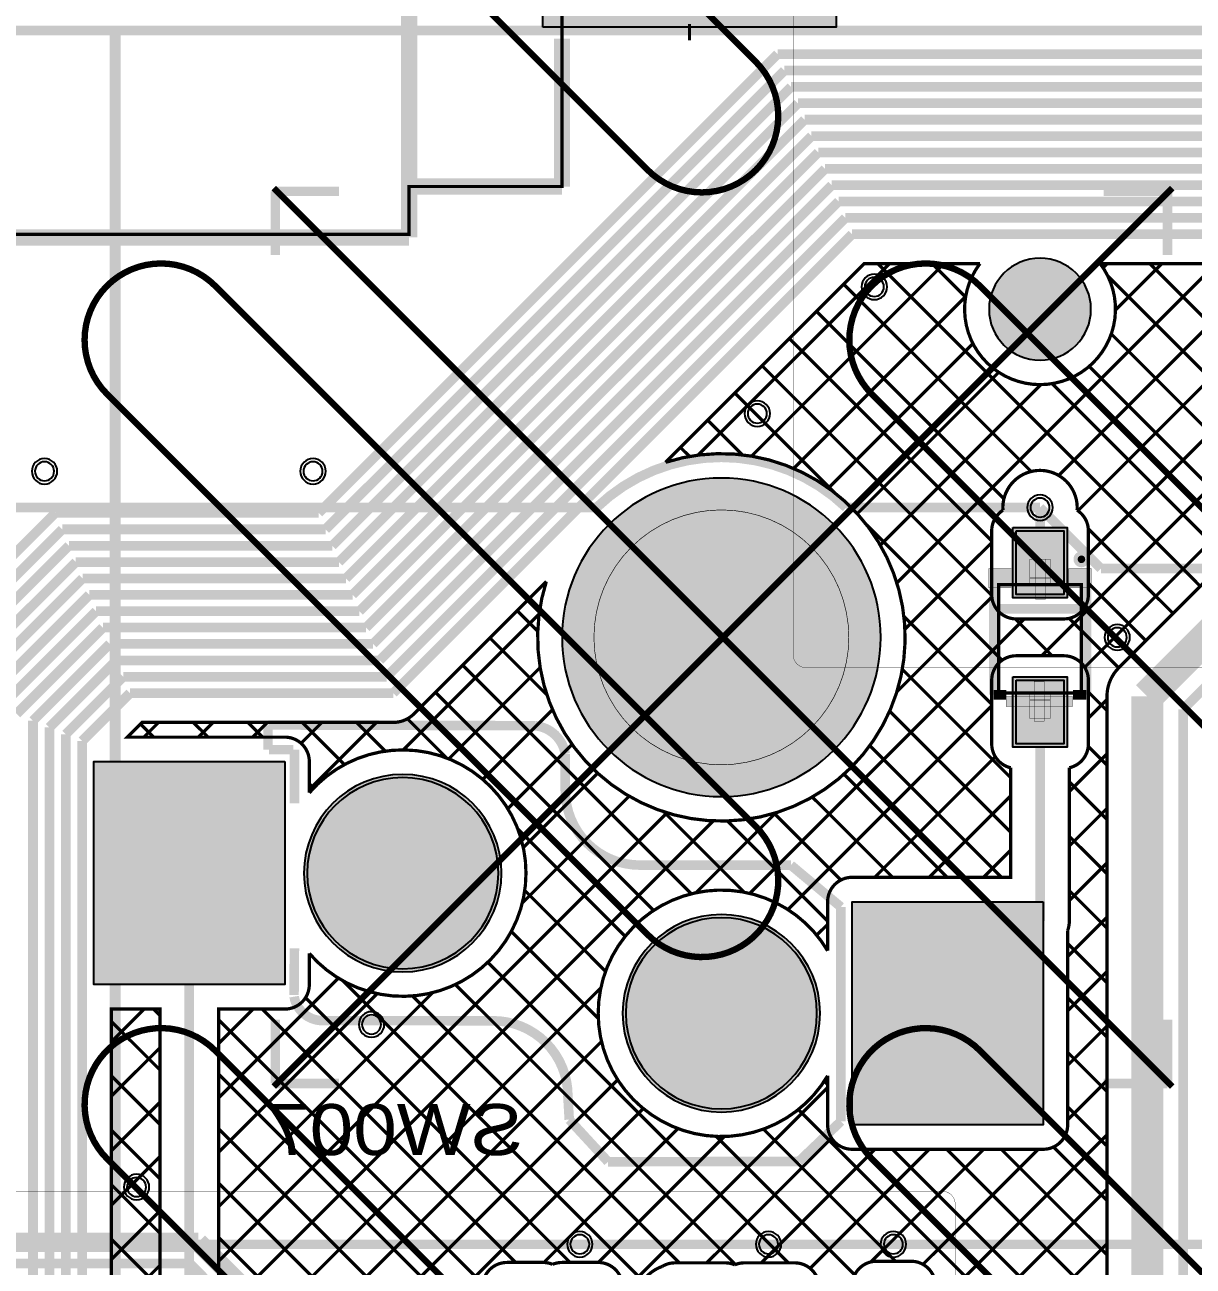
# Model space of a CAD drawing. Header units: millimetres. Extents: x -3 to 238, y -92 to 6.
# Drawn here: x 131.92 to 150.25, y -29.39 to -9.91 of the extents above; entities that cross this region are included whole.
import ezdxf
from ezdxf.enums import TextEntityAlignment as Align

# ---------------------------------------------------------------- set-up
doc = ezdxf.new("R2010")
doc.units = ezdxf.units.MM
doc.header["$MEASUREMENT"] = 0
for name, color, linetype, true_color in [('Bottom-Layer', 7, 'Continuous', 0x0000ff), ('Bottom-Paste-Mask-Layer', 7, 'Continuous', 0x800000), ('Bottom-Silkscreen-Layer', 7, 'Continuous', 0x66cc33), ('Bottom-Solder-Mask-Layer', 7, 'Continuous', 0xaa00ff), ('Component-Marking-Layer', 7, 'Continuous', 0x66ffcc), ('Component-Shape-Layer', 7, 'Continuous', 0x00cccc), ('Document-Layer', 7, 'Continuous', 0xffffff), ('F.Adhes', 7, 'Continuous', 0x9069e9), ('Hole-Layer', 7, 'Continuous', 0x222222), ('Multi-Layer', 7, 'Continuous', 0xc0c0c0), ('Pin-Floating-Layer', 7, 'Continuous', 0xff99ff), ('Pin-Soldering-Layer', 7, 'Continuous', 0xcc9999), ('Top-Layer', 7, 'Continuous', 0xff0000), ('Top-Paste-Mask-Layer', 7, 'Continuous', 0x808080), ('Top-Solder-Mask-Layer', 7, 'Continuous', 0x800080)]:
    doc.layers.add(name, color=color, linetype=linetype, true_color=true_color)
doc.styles.get("Standard").update_dxf_attribs({"font": 'arial.ttf'})

msp = doc.modelspace()

# ---------------------------------------------------------------- hatches: boundary and pattern name
at = {"layer": 'Bottom-Layer'}
for points in [[(147.05, -14.375, 1), (148.65, -14.375, 1)], [(140.35, -19.525, 1), (145.35, -19.525, 1)], [(147.475, -17.852), (148.225, -17.852), (148.225, -18.852), (147.475, -18.852)], [(147.475, -20.198), (148.225, -20.198), (148.225, -21.198), (147.475, -21.198)], [(136, -21.475), (136, -24.975), (133, -24.975), (133, -21.475)], [(136.3, -23.225, 1), (139.4, -23.225, 1)], [(147.9, -23.675), (147.9, -27.175), (144.9, -27.175), (144.9, -23.675)], [(141.3, -25.425, 1), (144.4, -25.425, 1)]]:
    msp.add_hatch(color=256, dxfattribs=at).paths.add_polyline_path(points)
at = {"layer": 'Bottom-Paste-Mask-Layer'}
for points in [[(147.05, -14.375, 1), (148.65, -14.375, 1)], [(140.35, -19.525, 1), (145.35, -19.525, 1)], [(147.475, -17.852), (148.225, -17.852), (148.225, -18.852), (147.475, -18.852)], [(147.475, -20.198), (148.225, -20.198), (148.225, -21.198), (147.475, -21.198)], [(136, -21.475), (136, -24.975), (133, -24.975), (133, -21.475)], [(136.3, -23.225, 1), (139.4, -23.225, 1)], [(147.9, -23.675), (147.9, -27.175), (144.9, -27.175), (144.9, -23.675)], [(141.3, -25.425, 1), (144.4, -25.425, 1)]]:
    msp.add_hatch(color=256, dxfattribs=at).paths.add_polyline_path(points)
at = {"layer": 'Bottom-Silkscreen-Layer'}
for points in [[(147.048, -18.75), (147.4, -18.75), (147.4, -18.445), (147.048, -18.445)], [(147.048, -18.75), (147.4, -18.75), (147.4, -18.445), (147.048, -18.445)], [(148.653, -18.75), (148.3, -18.75), (148.3, -18.445), (148.653, -18.445)], [(148.653, -18.75), (148.3, -18.75), (148.3, -18.445), (148.653, -18.445)]]:
    msp.add_hatch(color=256, dxfattribs=at).paths.add_polyline_path(points)
at = {"layer": 'Bottom-Solder-Mask-Layer'}
for points in [[(140.049, -9.951), (140.049, -7.049), (144.651, -7.049), (144.651, -9.951)], [(147.05, -14.375, 1), (148.65, -14.375, 1)], [(140.35, -19.525, 1), (145.35, -19.525, 1)], [(147.424, -17.801), (148.276, -17.801), (148.276, -18.903), (147.424, -18.903)], [(147.424, -20.147), (148.276, -20.147), (148.276, -21.249), (147.424, -21.249)], [(136, -21.475), (136, -24.975), (133, -24.975), (133, -21.475)], [(136.3, -23.225, 1), (139.4, -23.225, 1)], [(147.9, -23.675), (147.9, -27.175), (144.9, -27.175), (144.9, -23.675)], [(141.3, -25.425, 1), (144.4, -25.425, 1)]]:
    msp.add_hatch(color=256, dxfattribs=at).paths.add_polyline_path(points)
at = {"layer": 'Component-Marking-Layer'}
msp.add_hatch(color=256, dxfattribs=at).paths.add_polyline_path([(148.44, -18.3, 1), (148.56, -18.3, 1)])
msp.add_hatch(color=256, dxfattribs=at).paths.add_polyline_path([(148.44, -18.3, 1), (148.56, -18.3, 1)])
at = {"layer": 'Document-Layer'}
for points in [[(147.78, -18.3), (147.936, -18.3), (147.936, -18.924), (147.78, -18.924)], [(147.78, -18.3), (147.936, -18.3), (147.936, -18.924), (147.78, -18.924)], [(147.76, -20.84), (147.916, -20.84), (147.916, -20.216), (147.76, -20.216)], [(147.76, -20.84), (147.916, -20.84), (147.916, -20.216), (147.76, -20.216)], [(147.32, -20.608), (148.36, -20.608), (148.36, -20.452), (147.32, -20.452)], [(147.32, -20.608), (148.36, -20.608), (148.36, -20.452), (147.32, -20.452)]]:
    msp.add_hatch(color=256, dxfattribs=at).paths.add_polyline_path(points)
at = {"layer": 'Hole-Layer'}
for points in [[(147.05, -14.375, 1), (148.65, -14.375, 1)], [(140.35, -19.525, 1), (145.35, -19.525, 1)], [(136.35, -23.225, 1), (139.35, -23.225, 1)], [(141.35, -25.425, 1), (144.35, -25.425, 1)]]:
    msp.add_hatch(color=256, dxfattribs=at).paths.add_polyline_path(points)
at = {"layer": 'Multi-Layer'}
for points in [[(147.05, -14.375, 1), (148.65, -14.375, 1)], [(147.05, -14.375, 1), (148.65, -14.375, 1)], [(147.05, -14.375, 1), (148.65, -14.375, 1)], [(140.35, -19.525, 1), (145.35, -19.525, 1)], [(140.35, -19.525, 1), (145.35, -19.525, 1)], [(140.35, -19.525, 1), (145.35, -19.525, 1)], [(136.3, -23.225, 1), (139.4, -23.225, 1)], [(136.3, -23.225, 1), (139.4, -23.225, 1)], [(136.3, -23.225, 1), (139.4, -23.225, 1)], [(141.3, -25.425, 1), (144.4, -25.425, 1)], [(141.3, -25.425, 1), (144.4, -25.425, 1)], [(141.3, -25.425, 1), (144.4, -25.425, 1)]]:
    msp.add_hatch(color=256, dxfattribs=at).paths.add_polyline_path(points)
at = {"layer": 'Pin-Floating-Layer'}
for points in [[(147.69, -18.71), (148.01, -18.71), (148.01, -18.59), (147.69, -18.59)], [(147.69, -18.71), (148.01, -18.71), (148.01, -18.59), (147.69, -18.59)], [(147.69, -20.51), (148.01, -20.51), (148.01, -20.39), (147.69, -20.39)], [(147.69, -20.51), (148.01, -20.51), (148.01, -20.39), (147.69, -20.39)]]:
    msp.add_hatch(color=256, dxfattribs=at).paths.add_polyline_path(points)
at = {"layer": 'Pin-Soldering-Layer'}
for points in [[(147.69, -18.6), (148.01, -18.6), (148.01, -18.3), (147.69, -18.3)], [(147.69, -18.6), (148.01, -18.6), (148.01, -18.3), (147.69, -18.3)], [(147.69, -20.8), (148.01, -20.8), (148.01, -20.5), (147.69, -20.5)], [(147.69, -20.8), (148.01, -20.8), (148.01, -20.5), (147.69, -20.5)]]:
    msp.add_hatch(color=256, dxfattribs=at).paths.add_polyline_path(points)
at = {"layer": 'Top-Layer'}
for points in [[(147.05, -14.375, 1), (148.65, -14.375, 1)], [(140.35, -19.525, 1), (145.35, -19.525, 1)], [(136.3, -23.225, 1), (139.4, -23.225, 1)], [(141.3, -25.425, 1), (144.4, -25.425, 1)]]:
    msp.add_hatch(color=256, dxfattribs=at).paths.add_polyline_path(points)
at = {"layer": 'Top-Paste-Mask-Layer'}
for points in [[(147.05, -14.375, 1), (148.65, -14.375, 1)], [(140.35, -19.525, 1), (145.35, -19.525, 1)], [(136.3, -23.225, 1), (139.4, -23.225, 1)], [(141.3, -25.425, 1), (144.4, -25.425, 1)]]:
    msp.add_hatch(color=256, dxfattribs=at).paths.add_polyline_path(points)
at = {"layer": 'Top-Solder-Mask-Layer'}
for points in [[(147.05, -14.375, 1), (148.65, -14.375, 1)], [(140.35, -19.525, 1), (145.35, -19.525, 1)], [(136.3, -23.225, 1), (139.4, -23.225, 1)], [(141.3, -25.425, 1), (144.4, -25.425, 1)]]:
    msp.add_hatch(color=256, dxfattribs=at).paths.add_polyline_path(points)

# ---------------------------------------------------------------- linework, layer by layer
at = {"layer": 'Bottom-Layer'}
for points, const_width in [([(143.977, -19.8), (143.977, -0.2, -0.414), (144.177, 0), (199.726, 0), (199.726, 0, -0.414), (199.926, -0.2), (199.926, -19.8, -0.414), (199.726, -20), (199.726, -20), (144.177, -20, -0.414)], 0.00508), ([(148.432, -17.53, 0.435), (147.85, -16.905, 0.435), (147.268, -17.53, 0.255), (147.092, -17.852), (147.092, -18.852, 0.414), (147.475, -19.236), (148.225, -19.236, 0.414), (148.609, -18.852), (148.609, -17.852, 0.255)], 0.0508), ([(147.391, -23.291), (144.9, -23.291, 0.414), (144.517, -23.675), (144.517, -24.444, 0.764), (140.917, -25.425, 0.764), (144.517, -26.406), (144.517, -27.175, 0.414), (144.9, -27.559), (147.9, -27.559, 0.414), (148.284, -27.175), (148.284, -24.127, 0.085), (148.31, -23.975), (148.31, -21.572, 0.351), (148.609, -21.198), (148.609, -20.198, 0.414), (148.225, -19.814), (147.475, -19.814, 0.414), (147.092, -20.198), (147.092, -21.198, 0.351), (147.391, -21.572)], 0.0508), ([(81.492, -36.288), (81.492, -28.418, -0.414), (81.692, -28.218), (146.319, -28.218, -0.414), (146.519, -28.418), (146.519, -36.288, -0.414), (146.319, -36.488), (81.692, -36.488, -0.414)], 0.00508)]:
    msp.add_lwpolyline(points, format="xyb", close=True, dxfattribs=dict(at, const_width=const_width))
for points, const_width in [([(142.35, -9.897), (142.35, -10.157)], 0.0508), ([(143.731, -10.373), (136.531, -17.573)], 0.152), ([(151.124, -10.373), (143.731, -10.373)], 0.152), ([(143.838, -10.63), (136.638, -17.83)], 0.152), ([(151.265, -10.63), (143.838, -10.63)], 0.152), ([(143.944, -10.887), (136.744, -18.087)], 0.152), ([(151.372, -10.887), (143.944, -10.887)], 0.152), ([(144.051, -11.144), (136.85, -18.344)], 0.152), ([(151.478, -11.144), (144.051, -11.144)], 0.152), ([(136.957, -18.601), (144.157, -11.401)], 0.152), ([(144.157, -11.401), (151.585, -11.401)], 0.152), ([(137.063, -18.858), (144.264, -11.658)], 0.152), ([(144.264, -11.658), (151.691, -11.658)], 0.152), ([(137.17, -19.115), (144.37, -11.915)], 0.152), ([(144.37, -11.915), (151.798, -11.915)], 0.152), ([(144.477, -12.172), (137.276, -19.372)], 0.152), ([(151.904, -12.172), (144.477, -12.172)], 0.152), ([(137.383, -19.629), (144.583, -12.429)], 0.152), ([(144.583, -12.429), (152.01, -12.429)], 0.152), ([(137.489, -19.886), (144.689, -12.686)], 0.152), ([(144.689, -12.686), (153.468, -12.686)], 0.152), ([(144.796, -12.943), (137.596, -20.143)], 0.152), ([(153.575, -12.943), (144.796, -12.943)], 0.152), ([(137.702, -20.4), (144.902, -13.2)], 0.152), ([(144.902, -13.2), (155.176, -13.2)], 0.152), ([(142.485, -16.665), (145.491, -13.659)], 0.0508), ([(143.324, -16.681), (146.345, -13.659)], 0.0508), ([(145.302, -13.659), (150.366, -18.724)], 0.0508), ([(145.604, -18.671), (150.616, -13.659)], 0.0508), ([(146.156, -13.659), (146.682, -14.185)], 0.0508), ([(148.144, -16.985), (151.47, -13.659)], 0.0508), ([(148.445, -17.538), (152.324, -13.659)], 0.0508), ([(148.609, -18.229), (153.178, -13.659)], 0.0508), ([(148.84, -13.726), (148.907, -13.659)], 0.0508), ([(149.034, -14.387), (149.762, -13.659)], 0.0508), ([(149.573, -13.659), (153.158, -17.244)], 0.0508), ([(148.913, -13.854), (152.786, -17.727)], 0.0508), ([(144.77, -13.982), (147.711, -16.922)], 0.0508), ([(143.985, -16.874), (146.684, -14.175)], 0.0508), ([(147.878, -19.814), (153.612, -14.08)], 0.0508), ([(144.343, -14.409), (147.284, -17.35)], 0.0508), ([(148.968, -14.763), (151.932, -17.727)], 0.0508), ([(143.916, -14.836), (147.092, -18.012)], 0.0508), ([(144.531, -17.182), (146.797, -14.915)], 0.0508), ([(148.551, -19.995), (153.56, -14.986)], 0.0508), ([(143.489, -15.263), (147.092, -18.866)], 0.0508), ([(144.983, -17.584), (147.202, -15.365)], 0.0508), ([(148.623, -15.272), (151.222, -17.871)], 0.0508), ([(145.344, -18.077), (147.862, -15.559)], 0.0508), ([(148.04, -15.543), (150.793, -18.296)], 0.0508), ([(143.062, -15.69), (144.62, -17.248)], 0.0508), ([(142.635, -16.117), (143.177, -16.66)], 0.0508), ([(142.208, -16.545), (142.349, -16.685)], 0.0508), ([(132.4, -17.573), (129.992, -19.981)], 0.152), ([(136.531, -17.573), (132.4, -17.573)], 0.152), ([(147.85, -18.352), (147.85, -17.489)], 0.152), ([(132.506, -17.83), (130.249, -20.087)], 0.152), ([(136.638, -17.83), (132.506, -17.83)], 0.152), ([(145.127, -17.755), (147.255, -19.884)], 0.0508), ([(148.607, -17.819), (149.939, -19.151)], 0.0508), ([(132.613, -18.087), (130.506, -20.194)], 0.152), ([(136.744, -18.087), (132.613, -18.087)], 0.152), ([(145.731, -19.398), (147.092, -18.038)], 0.0508), ([(149.534, -20.451), (151.625, -18.36)], 0.5), ([(132.719, -18.344), (130.763, -20.3)], 0.152), ([(136.85, -18.344), (132.719, -18.344)], 0.152), ([(131.02, -20.407), (132.826, -18.601)], 0.152), ([(132.826, -18.601), (136.957, -18.601)], 0.152), ([(140.072, -18.68), (140.088, -18.696)], 0.0508), ([(148.609, -18.675), (149.512, -19.578)], 0.0508), ([(131.277, -20.513), (132.932, -18.858)], 0.152), ([(132.932, -18.858), (137.063, -18.858)], 0.152), ([(145.604, -20.379), (147.094, -18.89)], 0.0508), ([(150.095, -20.655), (151.843, -18.907)], 0.152), ([(131.534, -20.62), (133.039, -19.115)], 0.152), ([(133.039, -19.115), (137.17, -19.115)], 0.152), ([(139.645, -19.107), (139.968, -19.43)], 0.0508), ([(137.859, -21.292), (139.99, -19.16)], 0.0508), ([(143.295, -23.543), (147.602, -19.236)], 0.0508), ([(145.715, -19.198), (147.092, -20.574)], 0.0508), ([(147.461, -19.236), (148.04, -19.814)], 0.0508), ([(148.307, -19.227), (149.085, -20.005)], 0.0508), ([(133.145, -19.372), (131.791, -20.726)], 0.152), ([(137.276, -19.372), (133.145, -19.372)], 0.152), ([(132.048, -20.833), (133.252, -19.629)], 0.152), ([(133.252, -19.629), (137.383, -19.629)], 0.152), ([(139.218, -19.534), (140.112, -20.428)], 0.0508), ([(132.305, -20.939), (133.358, -19.886)], 0.152), ([(133.358, -19.886), (137.489, -19.886)], 0.152), ([(138.573, -21.432), (140.006, -19.998)], 0.0508), ([(138.791, -19.961), (142.379, -23.55)], 0.0508), ([(145.69, -20.027), (147.391, -21.728)], 0.0508), ([(133.465, -20.143), (132.562, -21.046)], 0.152), ([(137.596, -20.143), (133.465, -20.143)], 0.152), ([(149.534, -30.345), (149.534, -20.451)], 0.5), ([(132.819, -21.152), (133.571, -20.4)], 0.152), ([(133.571, -20.4), (137.702, -20.4)], 0.152), ([(138.364, -20.388), (141.786, -23.811)], 0.0508), ([(148.609, -20.383), (148.901, -20.675)], 0.0508), ([(139.105, -21.754), (140.199, -20.659)], 0.0508), ([(143.894, -23.798), (147.092, -20.6)], 0.0508), ([(147.85, -20.698), (147.85, -23.975)], 0.152), ([(148.609, -20.791), (148.901, -20.5)], 0.0508), ([(150.095, -33.809), (150.095, -20.655)], 0.152), ([(132.048, -48.49), (132.048, -20.833)], 0.152), ([(133.788, -21.091), (134.019, -20.86)], 0.0508), ([(134.564, -20.86), (134.796, -21.091)], 0.0508), ([(134.642, -21.091), (134.873, -20.86)], 0.0508), ([(135.419, -20.86), (135.65, -21.091)], 0.0508), ([(135.496, -21.091), (135.728, -20.86)], 0.0508), ([(136.254, -21.188), (136.582, -20.86)], 0.0508), ([(136.273, -20.86), (136.935, -21.522)], 0.0508), ([(136.384, -21.912), (137.436, -20.86)], 0.0508), ([(137.127, -20.86), (137.578, -21.311)], 0.0508), ([(137.924, -20.803), (138.54, -21.419)], 0.0508), ([(145.491, -20.682), (147.391, -22.582)], 0.0508), ([(132.305, -48.047), (132.305, -20.939)], 0.152), ([(132.562, -21.046), (132.562, -47.604)], 0.152), ([(133.736, -20.885), (133.942, -21.091)], 0.0508), ([(132.819, -47.161), (132.819, -21.152)], 0.152), ([(139.499, -22.214), (140.507, -21.206)], 0.0508), ([(145.18, -21.225), (147.246, -23.291)], 0.0508), ([(148.607, -21.235), (148.901, -21.529)], 0.0508), ([(145.255, -23.291), (147.148, -21.398)], 0.0508), ([(148.31, -21.945), (148.901, -21.354)], 0.0508), ([(136.384, -21.825), (136.45, -21.891)], 0.0508), ([(139.742, -22.825), (140.909, -21.658)], 0.0508), ([(144.774, -21.673), (146.392, -23.291)], 0.0508), ([(148.31, -21.792), (148.901, -22.383)], 0.0508), ([(139.726, -23.695), (141.402, -22.019)], 0.0508), ([(144.277, -22.031), (145.538, -23.291)], 0.0508), ([(146.109, -23.291), (147.391, -22.01)], 0.0508), ([(148.31, -22.799), (148.901, -22.208)], 0.0508), ([(134.96, -29.315), (141.996, -22.279)], 0.0508), ([(135.246, -29.884), (142.724, -22.406)], 0.0508), ([(141.947, -22.264), (143.209, -23.525)], 0.0508), ([(142.45, -23.533), (143.704, -22.279)], 0.0508), ([(142.945, -22.407), (144.517, -23.979)], 0.0508), ([(143.679, -22.287), (144.726, -23.334)], 0.0508), ([(139.657, -22.535), (141.34, -24.218)], 0.0508), ([(148.31, -22.647), (148.901, -23.238)], 0.0508), ([(146.963, -23.291), (147.391, -22.864)], 0.0508), ([(134.5, -42.275), (134.5, -23.225)], 0.152), ([(148.31, -23.653), (148.901, -23.062)], 0.0508), ([(139.765, -23.497), (141.033, -24.766)], 0.0508), ([(148.31, -23.501), (148.901, -24.092)], 0.0508), ([(147.85, -23.975), (146.4, -25.425)], 0.152), ([(148.284, -24.533), (148.901, -23.916)], 0.0508), ([(139.553, -24.14), (140.918, -25.505)], 0.0508), ([(144.346, -24.2), (144.517, -24.029)], 0.0508), ([(148.284, -24.329), (148.901, -24.946)], 0.0508), ([(139.184, -24.625), (143.9, -29.341)], 0.0508), ([(134.96, -26.753), (136.839, -24.873)], 0.0508), ([(136.912, -24.915), (141.614, -29.618)], 0.0508), ([(148.284, -25.387), (148.901, -24.771)], 0.0508), ([(134.96, -28.461), (138.32, -25.101)], 0.0508), ([(134.96, -27.607), (137.45, -25.117)], 0.0508), ([(136.118, -29.866), (140.959, -25.025)], 0.0508), ([(138.003, -25.153), (142.192, -29.341)], 0.0508), ([(138.677, -24.973), (143.072, -29.367)], 0.0508), ([(136.324, -25.181), (140.477, -29.335)], 0.0508), ([(148.284, -25.183), (148.901, -25.8)], 0.0508), ([(133.279, -25.871), (133.791, -25.359)], 0.0508), ([(133.938, -25.359), (134.041, -25.461)], 0.0508), ([(134.96, -25.899), (135.5, -25.359)], 0.0508), ([(134.96, -25.526), (139.105, -29.671)], 0.0508), ([(135.646, -25.359), (139.623, -29.335)], 0.0508), ([(133.279, -25.554), (134.041, -26.315)], 0.0508), ([(148.284, -26.242), (148.901, -25.625)], 0.0508), ([(137.006, -29.832), (140.968, -25.869)], 0.0508), ([(133.279, -26.725), (134.041, -25.964)], 0.0508), ([(148.284, -26.037), (148.901, -26.654)], 0.0508), ([(133.279, -26.408), (134.041, -27.17)], 0.0508), ([(134.96, -26.38), (138.396, -29.817)], 0.0508), ([(137.862, -29.83), (141.223, -26.469)], 0.0508), ([(144.465, -26.489), (144.517, -26.541)], 0.0508), ([(148.284, -27.096), (148.901, -26.479)], 0.0508), ([(141.3, -29.808), (144.517, -26.592)], 0.0508), ([(133.279, -27.58), (134.041, -26.818)], 0.0508), ([(148.284, -26.892), (148.901, -27.508)], 0.0508), ([(138.729, -29.817), (141.625, -26.921)], 0.0508), ([(144.057, -26.936), (147.672, -30.551)], 0.0508), ([(133.279, -27.262), (134.041, -28.024)], 0.0508), ([(134.96, -27.235), (137.557, -29.832)], 0.0508), ([(140.065, -29.335), (142.167, -27.234)], 0.0508), ([(143.51, -27.243), (145.583, -29.316)], 0.0508), ([(140.92, -29.335), (142.896, -27.358)], 0.0508), ([(142.621, -29.341), (144.579, -27.384)], 0.0508), ([(142.77, -27.357), (144.942, -29.529)], 0.0508), ([(146.209, -30.024), (148.901, -27.333)], 0.0508), ([(133.279, -28.434), (134.041, -27.672)], 0.0508), ([(143.476, -29.341), (145.258, -27.559)], 0.0508), ([(144.243, -29.428), (146.113, -27.559)], 0.0508), ([(145.2, -29.325), (146.967, -27.559)], 0.0508), ([(145.534, -27.559), (148.48, -30.504)], 0.0508), ([(146.014, -29.365), (147.821, -27.559)], 0.0508), ([(146.388, -27.559), (148.901, -30.071)], 0.0508), ([(147.242, -27.559), (148.901, -29.217)], 0.0508), ([(148.061, -27.523), (148.901, -28.363)], 0.0508), ([(133.279, -28.116), (134.041, -28.878)], 0.0508), ([(134.96, -28.089), (136.724, -29.853)], 0.0508), ([(146.537, -30.551), (148.901, -28.187)], 0.0508), ([(133.279, -29.288), (134.041, -28.526)], 0.0508), ([(133.279, -28.97), (134.041, -29.732)], 0.0508), ([(134.96, -28.943), (135.905, -29.888)], 0.0508), ([(147.391, -30.551), (148.901, -29.041)], 0.0508), ([(133.279, -30.142), (134.041, -29.38)], 0.0508)]:
    msp.add_lwpolyline(points, dxfattribs=dict(at, const_width=const_width))
at = {"layer": 'Bottom-Layer', "const_width": 0.0508}
for points in [[(134.96, -29.88), (134.96, -25.359), (136, -25.359, 0.414), (136.384, -24.975), (136.384, -24.485, 0.696), (139.784, -23.225, 0.696), (136.384, -21.965), (136.384, -21.475, 0.414), (136, -21.091), (133.53, -21.091), (133.761, -20.86), (137.702, -20.86, 0.199), (138.027, -20.725), (140.103, -18.649, 0.786), (144.889, -21.564, 0.786), (141.975, -16.778), (145.093, -13.659), (146.908, -13.659, 0.62), (147.85, -15.559, 0.62), (148.793, -13.659), (153.593, -13.659)], [(151.177, -17.912), (149.086, -20.003, 0.199), (148.901, -20.451), (148.901, -30.083)], [(141.3, -29.718, 0.414), (140.917, -29.335), (140.351, -29.335, 0.101), (140.201, -29.365, 0.101), (140.051, -29.335), (139.485, -29.335, 0.414), (139.102, -29.718)], [(144.384, -29.725, 0.414), (144, -29.341), (143.21, -29.341, 0.101), (143.06, -29.372, 0.101), (142.91, -29.341), (142.12, -29.341, 0.14), (141.918, -29.399, 0.11), (141.685, -29.547)], [(146.209, -29.699, 0.414), (145.826, -29.316), (145.286, -29.316, 0.414), (144.902, -29.699)]]:
    msp.add_lwpolyline(points, format="xyb", dxfattribs=at)
at = {"layer": 'Bottom-Layer'}
msp.add_lwpolyline([(147.05, -14.375, 1), (148.65, -14.375), (148.65, -14.375, 1), (147.05, -14.375)], format="xyb", dxfattribs=at)
for points in [[(140.35, -19.525, 1), (145.35, -19.525, 1)], [(136.3, -23.225, 1), (139.4, -23.225, 1)], [(141.3, -25.425, 1), (144.4, -25.425, 1)]]:
    msp.add_lwpolyline(points, format="xyb", close=True, dxfattribs=at)
for points in [[(147.475, -17.852), (148.225, -17.852), (148.225, -18.852), (147.475, -18.852)], [(147.475, -20.198), (148.225, -20.198), (148.225, -21.198), (147.475, -21.198)], [(136, -21.475), (136, -24.975), (133, -24.975), (133, -21.475)], [(147.9, -23.675), (147.9, -27.175), (144.9, -27.175), (144.9, -23.675)]]:
    msp.add_lwpolyline(points, close=True, dxfattribs=at)
at = {"layer": 'Bottom-Layer', "const_width": 0.0508}
msp.add_lwpolyline([(133.279, -25.359), (134.041, -25.359), (134.041, -40.142), (133.279, -40.142)], close=True, dxfattribs=at)
at = {"layer": 'Bottom-Paste-Mask-Layer'}
msp.add_lwpolyline([(147.05, -14.375, 1), (148.65, -14.375), (148.65, -14.375, 1), (147.05, -14.375)], format="xyb", dxfattribs=at)
for points in [[(140.35, -19.525, 1), (145.35, -19.525, 1)], [(136.3, -23.225, 1), (139.4, -23.225, 1)], [(141.3, -25.425, 1), (144.4, -25.425, 1)]]:
    msp.add_lwpolyline(points, format="xyb", close=True, dxfattribs=at)
for points in [[(147.475, -17.852), (148.225, -17.852), (148.225, -18.852), (147.475, -18.852)], [(147.475, -20.198), (148.225, -20.198), (148.225, -21.198), (147.475, -21.198)], [(136, -21.475), (136, -24.975), (133, -24.975), (133, -21.475)], [(147.9, -23.675), (147.9, -27.175), (144.9, -27.175), (144.9, -23.675)]]:
    msp.add_lwpolyline(points, close=True, dxfattribs=at)
at = {"layer": 'Bottom-Silkscreen-Layer'}
for points, const_width in [([(137.95, -4.55), (137.95, -12.45)], 0.254), ([(137.95, -4.55), (137.95, -12.45)], 0.254), ([(140.35, -12.45), (140.35, -10.131)], 0.254), ([(140.35, -12.45), (140.35, -10.131)], 0.254), ([(137.95, -13.25), (137.95, -12.45)], 0.254), ([(137.95, -12.45), (140.35, -12.45)], 0.254), ([(137.95, -13.25), (137.95, -12.45)], 0.254), ([(137.95, -12.45), (140.35, -12.45)], 0.254), ([(131.55, -13.25), (137.95, -13.25)], 0.254), ([(131.55, -13.25), (137.95, -13.25)], 0.254), ([(147.124, -18.674), (147.124, -20.426)], 0.152), ([(147.124, -18.674), (147.124, -20.426)], 0.152), ([(148.577, -18.674), (148.577, -20.426)], 0.152), ([(148.577, -18.674), (148.577, -20.426)], 0.152), ([(147.124, -19.078), (148.577, -19.078)], 0.152), ([(147.124, -19.078), (148.577, -19.078)], 0.152), ([(147.124, -20.426), (147.32, -20.426)], 0.152), ([(147.124, -20.426), (147.32, -20.426)], 0.152), ([(148.577, -20.426), (148.37, -20.426)], 0.152), ([(148.577, -20.426), (148.37, -20.426)], 0.152), ([(135.735, -21.287), (135.735, -20.904)], 0.15), ([(135.735, -21.287), (135.735, -20.904)], 0.15), ([(139.929, -20.912), (135.742, -20.9)], 0.15), ([(139.929, -20.912), (135.742, -20.9)], 0.15), ([(136.134, -21.287), (135.752, -21.287)], 0.15), ([(136.134, -21.287), (135.752, -21.287)], 0.15), ([(136.15, -21.287), (136.15, -22.131)], 0.15), ([(136.15, -21.287), (136.15, -22.131)], 0.15), ([(140.4, -21.354), (140.4, -21.925)], 0.15), ([(140.4, -21.354), (140.4, -21.925)], 0.15), ([(143.941, -23.1), (141.575, -23.1)], 0.15), ([(143.941, -23.1), (141.575, -23.1)], 0.15), ([(144.725, -23.756), (143.941, -23.1)], 0.15), ([(144.725, -23.756), (143.941, -23.1)], 0.15), ([(144.725, -23.756), (144.725, -27.121)], 0.15), ([(144.725, -23.756), (144.725, -27.121)], 0.15), ([(136.15, -24.405), (136.144, -25.138)], 0.15), ([(136.15, -24.405), (136.144, -25.138)], 0.15), ([(139.266, -25.542), (136.602, -25.54)], 0.15), ([(139.266, -25.542), (136.602, -25.54)], 0.15), ([(140.441, -26.717), (140.463, -27.094)], 0.15), ([(140.441, -26.717), (140.463, -27.094)], 0.15), ([(140.463, -27.094), (141.072, -27.755)], 0.15), ([(140.463, -27.094), (141.072, -27.755)], 0.15), ([(144.066, -27.75), (144.725, -27.121)], 0.15), ([(144.066, -27.75), (144.725, -27.121)], 0.15), ([(144.066, -27.75), (141.072, -27.755)], 0.15), ([(144.066, -27.75), (141.072, -27.755)], 0.15)]:
    msp.add_lwpolyline(points, dxfattribs=dict(at, const_width=const_width))
at = {"layer": 'Bottom-Silkscreen-Layer', "const_width": 0.00508}
for points in [[(147.048, -18.75), (147.4, -18.75), (147.4, -18.445), (147.048, -18.445)], [(147.048, -18.75), (147.4, -18.75), (147.4, -18.445), (147.048, -18.445)], [(148.653, -18.75), (148.3, -18.75), (148.3, -18.445), (148.653, -18.445)], [(148.653, -18.75), (148.3, -18.75), (148.3, -18.445), (148.653, -18.445)]]:
    msp.add_lwpolyline(points, close=True, dxfattribs=at)
at = {"layer": 'Bottom-Silkscreen-Layer', "const_width": 0.15}
for points in [[(139.929, -20.912, -0.338), (140.4, -21.354)], [(139.929, -20.912, -0.338), (140.4, -21.354)], [(141.575, -23.1, -0.414), (140.4, -21.925)], [(141.575, -23.1, -0.414), (140.4, -21.925)], [(136.602, -25.54, -0.369), (136.145, -25.164)], [(136.602, -25.54, -0.369), (136.145, -25.164)], [(139.266, -25.542, -0.414), (140.441, -26.717)], [(139.266, -25.542, -0.414), (140.441, -26.717)]]:
    msp.add_lwpolyline(points, format="xyb", dxfattribs=at)
at = {"layer": 'Bottom-Solder-Mask-Layer'}
for points in [[(140.049, -9.951), (140.049, -7.049), (144.651, -7.049), (144.651, -9.951)], [(147.424, -17.801), (148.276, -17.801), (148.276, -18.903), (147.424, -18.903)], [(147.424, -20.147), (148.276, -20.147), (148.276, -21.249), (147.424, -21.249)], [(136, -21.475), (136, -24.975), (133, -24.975), (133, -21.475)], [(147.9, -23.675), (147.9, -27.175), (144.9, -27.175), (144.9, -23.675)]]:
    msp.add_lwpolyline(points, close=True, dxfattribs=at)
msp.add_lwpolyline([(147.05, -14.375, 1), (148.65, -14.375), (148.65, -14.375, 1), (147.05, -14.375)], format="xyb", dxfattribs=at)
for points in [[(140.35, -19.525, 1), (145.35, -19.525, 1)], [(136.3, -23.225, 1), (139.4, -23.225, 1)], [(141.3, -25.425, 1), (144.4, -25.425, 1)]]:
    msp.add_lwpolyline(points, format="xyb", close=True, dxfattribs=at)
at = {"layer": 'Component-Marking-Layer', "const_width": 0.129}
msp.add_lwpolyline([(148.44, -18.3, 1), (148.56, -18.3, 1)], format="xyb", close=True, dxfattribs=at)
msp.add_lwpolyline([(148.44, -18.3, 1), (148.56, -18.3, 1)], format="xyb", close=True, dxfattribs=at)
at = {"layer": 'Component-Shape-Layer', "const_width": 0.0508}
for points in [[(137.95, -12.45), (137.95, -13.2), (131.55, -13.2), (131.55, -3.8), (137.95, -3.8), (137.95, -4.55), (140.35, -4.55), (140.35, -12.45)], [(137.95, -12.45), (137.95, -13.2), (131.55, -13.2), (131.55, -3.8), (137.95, -3.8), (137.95, -4.55), (140.35, -4.55), (140.35, -12.45)], [(147.2, -20.4), (148.5, -20.4), (148.5, -18.7), (147.2, -18.7)], [(147.2, -20.4), (148.5, -20.4), (148.5, -18.7), (147.2, -18.7)]]:
    msp.add_lwpolyline(points, close=True, dxfattribs=at)
at = {"layer": 'Document-Layer', "const_width": 0.1}
for points in [[(136.249, -3.351, 1), (134.552, -5.049), (141.694, -12.191, 1), (143.391, -10.494)], [(143.391, -22.494), (134.906, -14.009, 1), (133.209, -15.706), (141.694, -24.191, 1)], [(155.391, -22.494), (146.906, -14.009, 1), (145.209, -15.706), (153.694, -24.191, 1)], [(143.391, -34.494), (134.906, -26.009, 1), (133.209, -27.706), (141.694, -36.191, 1)], [(155.391, -34.494), (146.906, -26.009, 1), (145.209, -27.706), (153.694, -36.191, 1)]]:
    msp.add_lwpolyline(points, format="xyb", close=True, dxfattribs=at)
at = {"layer": 'Document-Layer'}
for points, const_width in [([(114.3, -10), (133.35, -10)], 0.15), ([(114.3, -10), (133.35, -10)], 0.15), ([(133.325, -10), (152.375, -10)], 0.15), ([(133.325, -29.05), (133.325, -10)], 0.15), ([(133.325, -10), (152.375, -10)], 0.15), ([(133.325, -29.05), (133.325, -10)], 0.15), ([(133.35, -10), (133.35, -29.05)], 0.15), ([(133.35, -10), (133.35, -29.05)], 0.15), ([(135.825, -26.574), (149.924, -12.474)], 0.1), ([(135.825, -12.474), (149.924, -26.574)], 0.1), ([(135.85, -12.525), (136.85, -12.525)], 0.15), ([(135.85, -13.525), (135.85, -12.525)], 0.15), ([(135.85, -12.525), (136.85, -12.525)], 0.15), ([(135.85, -13.525), (135.85, -12.525)], 0.15), ([(149.85, -12.525), (148.85, -12.525)], 0.15), ([(149.85, -12.525), (148.85, -12.525)], 0.15), ([(149.85, -12.525), (149.85, -13.525)], 0.15), ([(149.85, -12.525), (149.85, -13.525)], 0.15), ([(135.85, -25.525), (135.85, -26.525)], 0.15), ([(135.85, -25.525), (135.85, -26.525)], 0.15), ([(149.85, -26.525), (149.85, -25.525)], 0.15), ([(149.85, -26.525), (149.85, -25.525)], 0.15), ([(135.85, -26.525), (136.85, -26.525)], 0.15), ([(135.85, -26.525), (136.85, -26.525)], 0.15), ([(148.85, -26.525), (149.85, -26.525)], 0.15), ([(148.85, -26.525), (149.85, -26.525)], 0.15), ([(133.35, -29.05), (114.3, -29.05)], 0.15), ([(114.3, -29.05), (133.35, -29.05)], 0.15), ([(133.35, -29.05), (114.3, -29.05)], 0.15), ([(114.3, -29.05), (133.35, -29.05)], 0.15), ([(152.375, -29.05), (133.325, -29.05)], 0.15), ([(133.325, -29.05), (152.375, -29.05)], 0.15), ([(133.325, -48.1), (133.325, -29.05)], 0.15), ([(152.375, -29.05), (133.325, -29.05)], 0.15), ([(133.325, -29.05), (152.375, -29.05)], 0.15), ([(133.325, -48.1), (133.325, -29.05)], 0.15), ([(133.35, -29.05), (133.35, -48.1)], 0.15), ([(133.35, -29.05), (133.35, -48.1)], 0.15)]:
    msp.add_lwpolyline(points, dxfattribs=dict(at, const_width=const_width))
at = {"layer": 'Document-Layer', "const_width": 0.01}
msp.add_lwpolyline([(140.85, -19.525, 1), (144.85, -19.525), (144.85, -19.525, 1), (140.85, -19.525)], format="xyb", dxfattribs=at)
msp.add_lwpolyline([(140.85, -19.525, 1), (144.85, -19.525), (144.85, -19.525, 1), (140.85, -19.525)], format="xyb", dxfattribs=at)
at = {"layer": 'Document-Layer', "const_width": 0.00508}
for points in [[(147.78, -18.3), (147.936, -18.3), (147.936, -18.924), (147.78, -18.924)], [(147.78, -18.3), (147.936, -18.3), (147.936, -18.924), (147.78, -18.924)], [(147.76, -20.84), (147.916, -20.84), (147.916, -20.216), (147.76, -20.216)], [(147.76, -20.84), (147.916, -20.84), (147.916, -20.216), (147.76, -20.216)], [(147.32, -20.608), (148.36, -20.608), (148.36, -20.452), (147.32, -20.452)], [(147.32, -20.608), (148.36, -20.608), (148.36, -20.452), (147.32, -20.452)]]:
    msp.add_lwpolyline(points, close=True, dxfattribs=at)
at = {"layer": 'F.Adhes', "const_width": 0.15}
for points in [[(135.85, -25.525), (135.85, -26.525)], [(135.85, -26.525), (135.85, -25.525)], [(135.85, -25.525), (135.85, -26.525)], [(135.85, -26.525), (135.85, -25.525)], [(149.85, -26.525), (149.85, -25.525)], [(149.85, -26.525), (149.85, -25.525)], [(149.85, -26.525), (149.85, -25.525)], [(149.85, -26.525), (149.85, -25.525)], [(135.85, -26.525), (136.85, -26.525)], [(136.85, -26.525), (135.85, -26.525)], [(135.85, -26.525), (136.85, -26.525)], [(136.85, -26.525), (135.85, -26.525)], [(148.85, -26.525), (149.85, -26.525)], [(148.85, -26.525), (149.85, -26.525)], [(148.85, -26.525), (149.85, -26.525)], [(148.85, -26.525), (149.85, -26.525)]]:
    msp.add_lwpolyline(points, dxfattribs=at)
at = {"layer": 'Hole-Layer'}
for points in [[(147.05, -14.375, 1), (148.65, -14.375), (148.65, -14.375, 1), (147.05, -14.375)], [(136.35, -23.225, 1), (139.35, -23.225), (139.35, -23.225, 1), (136.35, -23.225)], [(141.35, -25.425, 1), (144.35, -25.425), (144.35, -25.425, 1), (141.35, -25.425)]]:
    msp.add_lwpolyline(points, format="xyb", dxfattribs=at)
for points in [[(145.1, -14.025, 1), (145.4, -14.025, 1)], [(143.264, -16.014, 1), (143.564, -16.014, 1)], [(132.079, -16.919, 1), (132.379, -16.919, 1)], [(136.292, -16.919, 1), (136.592, -16.919, 1)], [(140.35, -19.525, 1), (145.35, -19.525, 1)], [(147.7, -17.489, 1), (148, -17.489, 1)], [(148.912, -19.525, 1), (149.212, -19.525, 1)], [(137.21, -25.6, 1), (137.51, -25.6, 1)], [(133.523, -28.152, 1), (133.823, -28.152, 1)], [(140.479, -29.05, 1), (140.779, -29.05, 1)], [(143.44, -29.05, 1), (143.74, -29.05, 1)], [(145.399, -29.05, 1), (145.699, -29.05, 1)]]:
    msp.add_lwpolyline(points, format="xyb", close=True, dxfattribs=at)
at = {"layer": 'Multi-Layer'}
msp.add_lwpolyline([(147.05, -14.375, 1), (148.65, -14.375), (148.65, -14.375, 1), (147.05, -14.375)], format="xyb", dxfattribs=at)
msp.add_lwpolyline([(147.05, -14.375, 1), (148.65, -14.375), (148.65, -14.375, 1), (147.05, -14.375)], format="xyb", dxfattribs=at)
msp.add_lwpolyline([(147.05, -14.375, 1), (148.65, -14.375), (148.65, -14.375, 1), (147.05, -14.375)], format="xyb", dxfattribs=at)
for points in [[(145.05, -14.025, 1), (145.45, -14.025, 1)], [(143.214, -16.014, 1), (143.614, -16.014, 1)], [(132.029, -16.919, 1), (132.429, -16.919, 1)], [(136.242, -16.919, 1), (136.642, -16.919, 1)], [(140.35, -19.525, 1), (145.35, -19.525, 1)], [(140.35, -19.525, 1), (145.35, -19.525, 1)], [(140.35, -19.525, 1), (145.35, -19.525, 1)], [(147.65, -17.489, 1), (148.05, -17.489, 1)], [(148.862, -19.525, 1), (149.262, -19.525, 1)], [(136.3, -23.225, 1), (139.4, -23.225, 1)], [(136.3, -23.225, 1), (139.4, -23.225, 1)], [(136.3, -23.225, 1), (139.4, -23.225, 1)], [(141.3, -25.425, 1), (144.4, -25.425, 1)], [(141.3, -25.425, 1), (144.4, -25.425, 1)], [(141.3, -25.425, 1), (144.4, -25.425, 1)], [(137.16, -25.6, 1), (137.56, -25.6, 1)], [(133.473, -28.152, 1), (133.873, -28.152, 1)], [(140.429, -29.05, 1), (140.829, -29.05, 1)], [(143.39, -29.05, 1), (143.79, -29.05, 1)], [(145.349, -29.05, 1), (145.749, -29.05, 1)]]:
    msp.add_lwpolyline(points, format="xyb", close=True, dxfattribs=at)
at = {"layer": 'Pin-Floating-Layer', "const_width": 0.00508}
for points in [[(147.69, -18.71), (148.01, -18.71), (148.01, -18.59), (147.69, -18.59)], [(147.69, -18.71), (148.01, -18.71), (148.01, -18.59), (147.69, -18.59)], [(147.69, -20.51), (148.01, -20.51), (148.01, -20.39), (147.69, -20.39)], [(147.69, -20.51), (148.01, -20.51), (148.01, -20.39), (147.69, -20.39)]]:
    msp.add_lwpolyline(points, close=True, dxfattribs=at)
at = {"layer": 'Pin-Soldering-Layer', "const_width": 0.00508}
for points in [[(147.69, -18.6), (148.01, -18.6), (148.01, -18.3), (147.69, -18.3)], [(147.69, -18.6), (148.01, -18.6), (148.01, -18.3), (147.69, -18.3)], [(147.69, -20.8), (148.01, -20.8), (148.01, -20.5), (147.69, -20.5)], [(147.69, -20.8), (148.01, -20.8), (148.01, -20.5), (147.69, -20.5)]]:
    msp.add_lwpolyline(points, close=True, dxfattribs=at)
at = {"layer": 'Top-Layer', "const_width": 0.00508}
for points in [[(143.977, -19.8), (143.977, -0.2, -0.414), (144.177, 0), (199.726, 0), (199.726, 0, -0.414), (199.926, -0.2), (199.926, -19.8, -0.414), (199.726, -20), (199.726, -20), (144.177, -20, -0.414)], [(81.492, -36.288), (81.492, -28.418, -0.414), (81.692, -28.218), (146.319, -28.218, -0.414), (146.519, -28.418), (146.519, -36.288, -0.414), (146.319, -36.488), (81.692, -36.488, -0.414)]]:
    msp.add_lwpolyline(points, format="xyb", close=True, dxfattribs=at)
at = {"layer": 'Top-Layer'}
msp.add_lwpolyline([(147.05, -14.375, 1), (148.65, -14.375), (148.65, -14.375, 1), (147.05, -14.375)], format="xyb", dxfattribs=at)
at = {"layer": 'Top-Layer', "const_width": 0.152}
msp.add_lwpolyline([(144.81, -17.489, 0.403), (140.89, -17.489)], format="xyb", dxfattribs=at)
at = {"layer": 'Top-Layer'}
for points in [[(140.35, -19.525, 1), (145.35, -19.525, 1)], [(136.3, -23.225, 1), (139.4, -23.225, 1)], [(141.3, -25.425, 1), (144.4, -25.425, 1)]]:
    msp.add_lwpolyline(points, format="xyb", close=True, dxfattribs=at)
for points, const_width in [([(128.825, -17.489), (140.89, -17.489)], 0.152), ([(144.81, -17.489), (147.85, -17.489)], 0.152), ([(147.85, -17.489), (148.807, -18.446)], 0.152), ([(148.807, -18.446), (158.975, -18.446)], 0.152), ([(134.642, -29.019), (38.761, -29.019)], 0.3), ([(136.07, -30.447), (134.642, -29.019)], 0.3), ([(134.505, -29.35), (87.696, -29.35)], 0.152), ([(135.095, -29.941), (134.505, -29.35)], 0.152)]:
    msp.add_lwpolyline(points, dxfattribs=dict(at, const_width=const_width))
at = {"layer": 'Top-Paste-Mask-Layer'}
msp.add_lwpolyline([(147.05, -14.375, 1), (148.65, -14.375), (148.65, -14.375, 1), (147.05, -14.375)], format="xyb", dxfattribs=at)
for points in [[(140.35, -19.525, 1), (145.35, -19.525, 1)], [(136.3, -23.225, 1), (139.4, -23.225, 1)], [(141.3, -25.425, 1), (144.4, -25.425, 1)]]:
    msp.add_lwpolyline(points, format="xyb", close=True, dxfattribs=at)
at = {"layer": 'Top-Solder-Mask-Layer'}
msp.add_lwpolyline([(147.05, -14.375, 1), (148.65, -14.375), (148.65, -14.375, 1), (147.05, -14.375)], format="xyb", dxfattribs=at)
for points in [[(140.35, -19.525, 1), (145.35, -19.525, 1)], [(136.3, -23.225, 1), (139.4, -23.225, 1)], [(141.3, -25.425, 1), (144.4, -25.425, 1)]]:
    msp.add_lwpolyline(points, format="xyb", close=True, dxfattribs=at)

# ---------------------------------------------------------------- texts
at = {"layer": 'Bottom-Silkscreen-Layer', "text_generation_flag": 2, "width": 1.1}
msp.add_text('SW007', height=0.8001, dxfattribs=at).set_placement((137.722, -27.25), align=Align.MIDDLE_CENTER)

doc.saveas('drawing.dxf')
